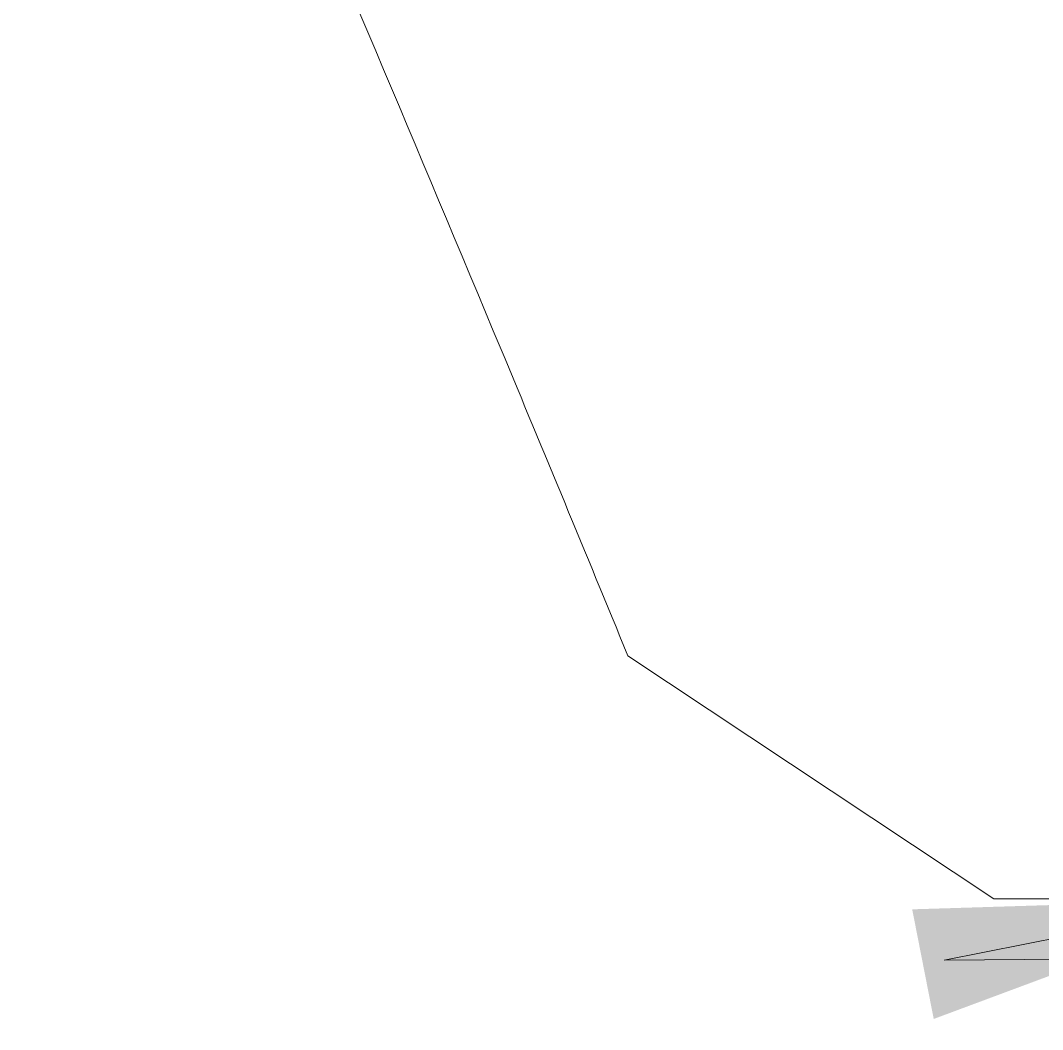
# Model space of a CAD drawing. Header units: centimetres. Extents: x -6122352 to 7132207, y -1694241 to 1947892.
# Drawn here: x -5723 to 18329, y -135533 to -111773 of the extents above; entities that cross this region are included whole.
import ezdxf

# ---------------------------------------------------------------- set-up
doc = ezdxf.new("R2010")
doc.units = ezdxf.units.CM
doc.header["$MEASUREMENT"] = 0
doc.layers.add('08-Compound Wall-2', color=6, linetype='Continuous', lineweight=25, true_color=0xff00ff)
doc.layers.add('23585-XR-AR-DAMAC PLOT LIMITS$0$1-Open Space', color=7, linetype='Continuous', lineweight=5, true_color=0x90cf5a)
doc.layers.add('23585-XR-AR-DAMAC PLOT LIMITS$0$1-V75', color=142, linetype='Continuous', lineweight=5)
doc.layers.add('A-ANNO-TEXT', color=3, linetype='Continuous', lineweight=25)
doc.layers.add('@MI-REF LAYER', color=7, linetype='Continuous')
doc.styles.add('Gen-Text', font='arial.ttf', dxfattribs={"height": 2.5})
doc.dimstyles.new('Dim Arrow Ann', dxfattribs={"dimtxt": 2.5, "dimasz": 3, "dimexe": 1.5, "dimexo": 1.5, "dimgap": 1, "dimtad": 1, "dimdec": 0, "dimlfac": 1000, "dimzin": 0, "dimdsep": 46, "dimtxsty": 'Gen-Text', "dimblk": 'ARCHTICK', "dimcen": 0, "dimclrd": 7, "dimclre": 7, "dimclrt": 7, "dimadec": 0, "dimazin": 0, "dimtfac": 1, "dimtdec": 0, "dimtofl": 0, "dimtmove": 2, "dimatfit": 3, "dimfxl": 1, "dimtolj": 1, "dimtzin": 0, "dimlwd": 0, "dimlwe": 0, "dimarcsym": 0})

# ---------------------------------------------------------------- blocks, each defined once
blk = doc.blocks.new('23585-XR-AR-BOUNDARY WALLS AND SETBACKS')
at = {"layer": '08-Compound Wall-2'}
blk.add_lwpolyline([(496496.815, 2768795.86, 0.003518), (496477.394, 2768803.032, 0.002558)], format="xyb", dxfattribs=at)
blk.add_lwpolyline([(496496.651, 2768795.708, 0.003484), (496477.42, 2768802.809), (496460.565, 2768756.158, -0.003484), (496479.142, 2768749.299)], format="xyb", close=True, dxfattribs=at)
blk = doc.blocks.new('A$C9d9485f6')
at = {"layer": 'A-ANNO-TEXT', "rotation": 312.4881850805905}
blk.add_blockref('23585-XR-AR-BOUNDARY WALLS AND SETBACKS', (-2377088.535, -1504219.252), dxfattribs=at)
blk = doc.blocks.new('23585-XR-AR-DAMAC PLOT LIMITS')
at = {"layer": '23585-XR-AR-DAMAC PLOT LIMITS$0$1-Open Space', "color": 251, "true_color": 0x636466}
blk.add_lwpolyline([(496481.281, 2768834.086), (496485.333, 2768838.509), (496487.461, 2768840.831), (496505.156, 2768824.617), (496500.977, 2768820.057), (496490.943, 2768817.572, 0.00131), (496483.611, 2768820.243, 0.002559), (496469.246, 2768825.35, -0.016443), (496465.759, 2768826.7, -0.023581), (496460.933, 2768829.028), (496464.117, 2768834.218), (496458.917, 2768837.408), (496455.733, 2768832.217, -0.007148), (496454.409, 2768833.159), (496453.774, 2768839.592), (496457.402, 2768843.552), (496475.098, 2768827.338)], format="xyb", close=True, dxfattribs=at)
at = {"layer": '23585-XR-AR-DAMAC PLOT LIMITS$0$1-V75', "color": 251, "true_color": 0x636466}
blk.add_lwpolyline([(496496.815, 2768795.86), (496479.165, 2768749.076, 0.003519), (496460.403, 2768756.004), (496477.394, 2768803.032, -0.003518)], format="xyb", close=True, dxfattribs=at)
blk = doc.blocks.new('A$Cf093b529')
at = {"layer": 'A-ANNO-TEXT'}
blk.add_blockref('23585-XR-AR-DAMAC PLOT LIMITS', (-495391.99, -2768603.442), dxfattribs=at)
blk = doc.blocks.new('_ArchTick')
at = {"color": 0, "linetype": 'ByBlock', "const_width": 0.15}
blk.add_lwpolyline([(-0.5, -0.5), (0.5, 0.5)], dxfattribs=at)

msp = doc.modelspace()

# ---------------------------------------------------------------- block references
at = {"layer": '@MI-REF LAYER', "xscale": 1000, "yscale": 1000, "zscale": 1000}
msp.add_blockref('A$C9d9485f6', (-23958.95046, 48155.57226), dxfattribs=at)

# ---------------------------------------------------------------- leaders
at = {"annotation_type": 0, "has_hookline": 1, "hookline_direction": 0, "text_width": 2372.92208, "horizontal_direction": (0.999968, 0.008047, 0)}
msp.add_leader([(23365.00864, -132452.23472), (16011.83636, -133895.09046), (24011.57732, -133830.71228)], dimstyle='Dim Arrow Ann', override={"dimscale": 0, "dimasz": 8000, "dimtad": 0}, dxfattribs=at)

# ---------------------------------------------------------------- next in the draw order: wipeouts: each hides what was drawn before it
msp.add_wipeout([(16700.17633, -115242.65965), (9730.68945, -115241.3155), (9731.40304, -111541.31556), (16700.88993, -111542.65972)]).dxf.layer = '@MI-REF LAYER'

# ---------------------------------------------------------------- next in the draw order: block references
at = {"layer": '@MI-REF LAYER', "xscale": 1000, "yscale": 1000, "zscale": 1000, "rotation": 312.4882903633292}
msp.add_blockref('A$Cf093b529', (-891608.73293, 539022.72011), dxfattribs=at)

doc.saveas('drawing.dxf')
